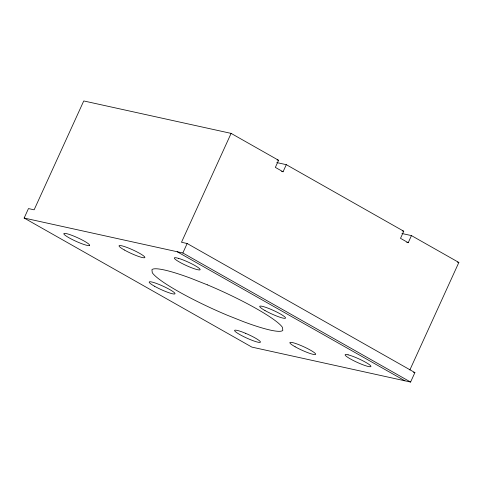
<?xml version="1.0" encoding="UTF-8"?>
<svg xmlns="http://www.w3.org/2000/svg" width="483" height="483" viewBox="0 0 483 483"><rect width="100%" height="100%" fill="white"/><g stroke="black" fill="none" stroke-linecap="round" stroke-linejoin="round"><path stroke-width="0.72" d="M231.109 133.386L181.493 242.267L187.156 243.51L414.897 372.586L410.586 382.053L251.891 347.114L24.15 218.044L28.467 208.578L34.13 209.821L83.752 100.947L231.109 133.386L278.588 160.296L275.352 167.396L283.074 171.773L286.31 164.673L403.74 231.23L400.504 238.33L408.226 242.701L411.462 235.601L458.85 262.462L409.856 369.972M24.15 218.044L182.846 252.983L187.156 243.51M277.121 159.976L278.588 160.296M276.765 162.572L286.31 164.673M281.601 171.447L283.074 171.773M402.273 230.904L403.74 231.23M401.916 233.5L411.462 235.601M406.758 242.381L408.226 242.701M457.377 262.136L458.85 262.462M413.484 372.272L414.897 372.586M182.846 252.983L410.586 382.053M177.176 251.734L404.917 380.809M348.11 354.83L346.299 354.492A14.182 1.95 24.5 0 0 349.74 358.561L352.59 360.131A14.182 1.95 24.5 0 0 367.949 366.404L369.755 366.742A14.182 1.95 24.5 0 0 366.319 362.673L363.47 361.103A14.182 1.95 24.5 0 0 348.11 354.83M178.517 258.357L176.343 257.813A14.182 1.95 24.5 0 0 177.666 260.995L180.244 262.504A14.182 1.95 24.5 0 0 195.929 269.272L198.108 269.816A14.182 1.95 24.5 0 0 196.78 266.628L194.202 265.119A14.182 1.95 24.5 0 0 178.517 258.357M207.388 284.843L190.888 278.286A72.215 9.926 24.5 0 0 151.922 269.707L152.284 272.714A72.215 9.926 24.5 0 0 227.342 315.254L243.849 321.811A72.215 9.926 24.5 0 0 282.815 330.39L282.452 327.383A72.215 9.926 24.5 0 0 207.388 284.843M245.551 333.3L242.309 332.014A14.182 1.95 24.5 0 0 235.094 331.356A14.182 1.95 24.5 0 0 249.47 339.271L252.712 340.557A14.182 1.95 24.5 0 0 259.926 341.215A14.182 1.95 24.5 0 0 245.551 333.3M89.554 245.436L89.482 244.851A14.182 1.95 24.5 0 0 76.429 237.219A14.182 1.95 24.5 0 0 63.853 233.524L63.925 234.116A14.182 1.95 24.5 0 0 76.978 241.742A14.182 1.95 24.5 0 0 89.554 245.436M295.119 346.77A14.182 1.95 24.5 0 0 315.622 354.407A14.182 1.95 24.5 0 0 297.57 344.18A14.182 1.95 24.5 0 0 295.119 346.77M124.312 249.965A14.182 1.95 24.5 0 0 144.815 257.602A14.182 1.95 24.5 0 0 126.763 247.374A14.182 1.95 24.5 0 0 124.312 249.965M264.974 310.533A14.182 1.95 24.5 0 0 285.477 318.17A14.182 1.95 24.5 0 0 267.425 307.943A14.182 1.95 24.5 0 0 264.974 310.533M154.457 286.202A14.182 1.95 24.5 0 0 174.961 293.839A14.182 1.95 24.5 0 0 156.909 283.612A14.182 1.95 24.5 0 0 154.457 286.202"/></g></svg>
